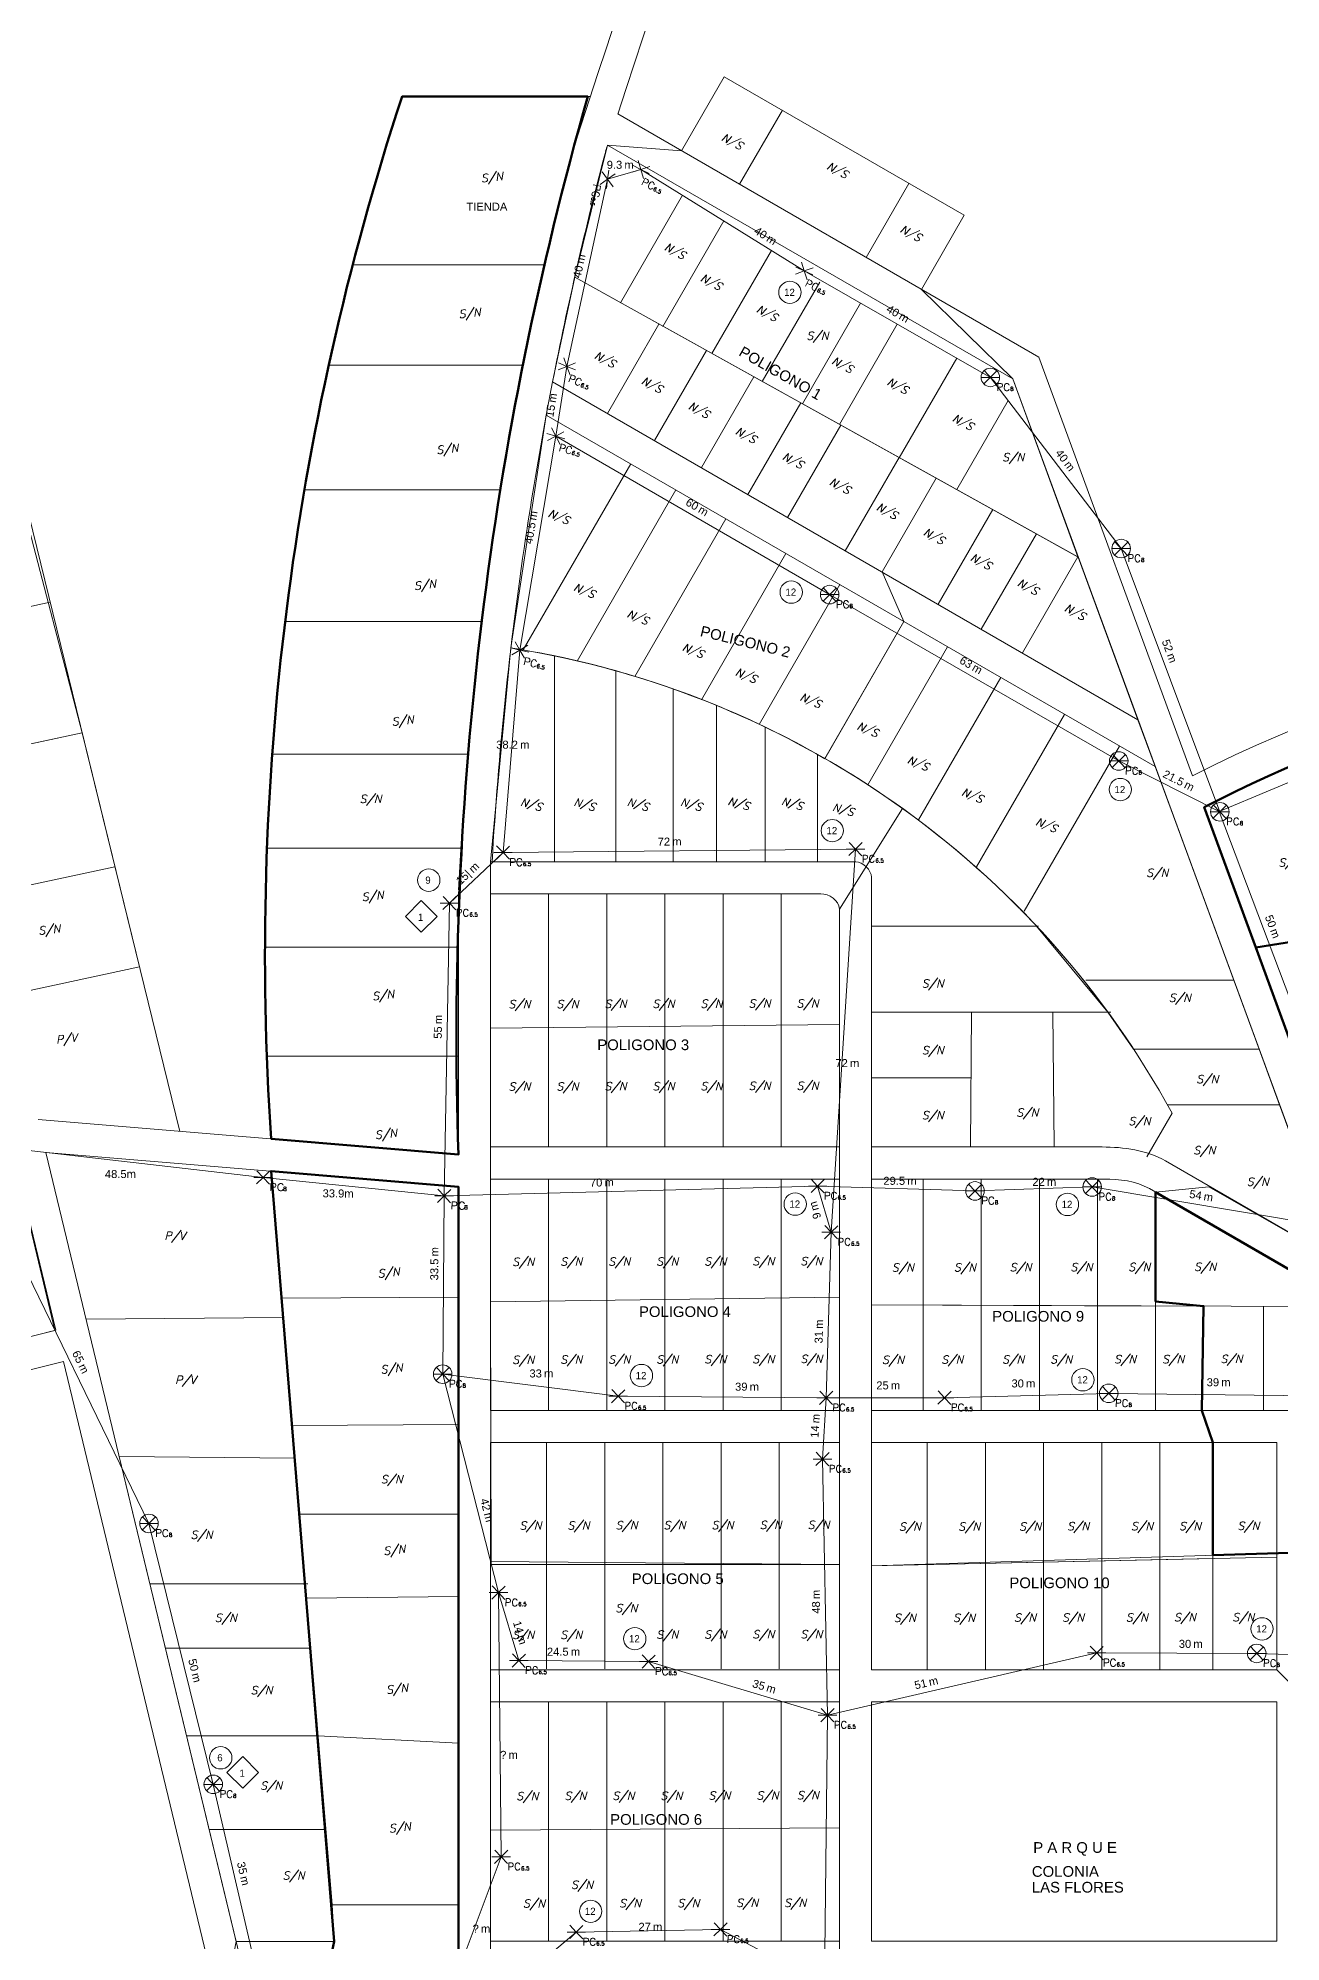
# Model space of a CAD drawing. Header units: metres. Extents: x 276196 to 280123, y 1482787 to 1490589.
# Drawn here: x 278315.1 to 278548, y 1489622.8 to 1489979.5 of the extents above; entities that cross this region are included whole.
import ezdxf
from ezdxf.enums import TextEntityAlignment as Align

# ---------------------------------------------------------------- set-up
doc = ezdxf.new("R2010")
doc.units = ezdxf.units.M
for name, color, linetype, lineweight in [('_ADDRESSDIBUJO', 7, 'Continuous', 0), ('_COMODINBASETEXT', 1, 'Continuous', 0), ('_HOUSECOUNT', 7, 'Continuous', 0), ('_LOTLINE', 9, 'Continuous', 0), ('_MICROZONES', 2, 'Continuous', 0), ('_POLEPED', 7, 'Continuous', 0), ('_STRAND', 3, 'Continuous', 0), ('_STRANDDISTANCE', 3, 'Continuous', 0)]:
    doc.layers.add(name, color=color, linetype=linetype, lineweight=lineweight)
doc.styles.add('Address', font='ITALICS.shx', dxfattribs={"height": 1.5})
doc.styles.add('ROMANS', font='romans.shx', dxfattribs={"height": 0.2})
doc.styles.get("Standard").update_dxf_attribs({"font": 'arial.ttf'})
doc.styles.add('StrandDistance0', font='ENGINEERING.shx', dxfattribs={"height": 1.5})
doc.styles.add('Style-ENGINEERING', font='ENGINEERING.shx')

# ---------------------------------------------------------------- blocks, each defined once
blk = doc.blocks.new('*U33')
at = {"layer": '_POLEPED', "linetype": 'Continuous'}
blk.add_line((206328.6, 1519837.21), (206328.59, 1519835.82), dxfattribs=at)
at = {"layer": '_POLEPED', "linetype": 'Continuous', "flags": 128}
blk.add_lwpolyline([(206328.6, 1519837.21), (206329.19, 1519837.21), (206329.39, 1519837.14), (206329.46, 1519837.07), (206329.52, 1519836.94), (206329.52, 1519836.74), (206329.46, 1519836.61), (206329.39, 1519836.54), (206329.19, 1519836.48), (206328.59, 1519836.48)], dxfattribs=at)
blk = doc.blocks.new('PC8_E')
at = {"layer": '_POLEPED', "color": 1}
for p, q in [((-1.74, 0), (0, 0)), ((-1.24, -1.22), (0, 0)), ((-1.19, 1.27), (0, 0)), ((0, 0), (1.24, 1.22)), ((0, 0), (1.74, 0)), ((0, 0), (1.19, -1.27))]:
    blk.add_line(p, q, dxfattribs=at)
at = {"layer": '_POLEPED', "linetype": 'Continuous', "flags": 128}
for points in [[(3.77, -1.47), (3.71, -1.34), (3.57, -1.2), (3.44, -1.13), (3.18, -1.13), (3.04, -1.2), (2.91, -1.33), (2.84, -1.46), (2.78, -1.66), (2.77, -1.99), (2.84, -2.19), (2.9, -2.32), (3.04, -2.46), (3.17, -2.52), (3.43, -2.53), (3.57, -2.46), (3.7, -2.33), (3.77, -2.2)], [(4, -1.78), (3.9, -1.81), (3.86, -1.88), (3.86, -1.95), (3.9, -2.02), (3.97, -2.06), (4.11, -2.09), (4.21, -2.13), (4.28, -2.2), (4.31, -2.27), (4.31, -2.37), (4.28, -2.44), (4.24, -2.48), (4.14, -2.51), (4, -2.51), (3.89, -2.47), (3.86, -2.44), (3.82, -2.37), (3.83, -2.26), (3.86, -2.19), (3.93, -2.13), (4.04, -2.09), (4.18, -2.06), (4.25, -2.02), (4.28, -1.95), (4.28, -1.88), (4.25, -1.81), (4.14, -1.78), (4, -1.78)]]:
    blk.add_lwpolyline(points, dxfattribs=at)
at = {"layer": '_POLEPED', "linetype": 'Continuous'}
blk.add_blockref('*U33', (-206327.14, -1519838.33), dxfattribs=at)
blk = doc.blocks.new('PC6.5')
at = {"layer": '_POLEPED', "color": 1}
for p, q in [((-1.74, 0), (0, 0)), ((-1.24, -1.22), (0, 0)), ((-1.19, 1.27), (0, 0)), ((0, 0), (1.24, 1.22)), ((0, 0), (1.74, 0)), ((0, 0), (1.19, -1.27))]:
    blk.add_line(p, q, dxfattribs=at)
at = {"layer": '_POLEPED', "linetype": 'Continuous', "attachment_point": 7, "rotation": 359.6478, "line_spacing_factor": 0.72, "style": 'StrandDistance0'}
for s, insert, char_height in [('\\Fromans;PC', (1.18, -2.51), 1.3914), ('\\Fromans;6.5', (3.72, -2.51), 0.7317)]:
    blk.add_mtext(s, dxfattribs=dict(at, insert=insert, char_height=char_height))
blk = doc.blocks.new('PC8_N')
at = {"layer": '_POLEPED', "color": 1}
for p, q in [((-1.24, -1.22), (1.24, 1.22)), ((-1.19, 1.27), (1.19, -1.27)), ((-1.74, 0), (1.74, 0))]:
    blk.add_line(p, q, dxfattribs=at)
blk.add_circle((0, 0), 1.74, dxfattribs=at)
at = {"layer": '_POLEPED', "linetype": 'Continuous', "style": 'ROMANS'}
for s, height, p in [('PC', 1.391, (1.18, -2.51)), ('8', 0.732, (3.72, -2.51))]:
    blk.add_text(s, height=height, rotation=359.6478, dxfattribs=at).set_placement(p)
blk = doc.blocks.new('SN')
at = {"layer": '_ADDRESSDIBUJO', "color": 7, "linetype": 'Continuous', "lineweight": 0, "style": 'Address'}
blk.add_text('S/N', height=1.5, dxfattribs=at).set_placement((2, 0), align=Align.CENTER)
blk = doc.blocks.new('PV')
at = {"layer": '_ADDRESSDIBUJO', "color": 7, "linetype": 'Continuous', "lineweight": 0, "style": 'Address'}
blk.add_text('P/V', height=1.5, dxfattribs=at).set_placement((2.09, 0.23), align=Align.CENTER)
blk = doc.blocks.new('HCRES_12')
at = {"layer": '_HOUSECOUNT', "color": 1, "linetype": 'Continuous', "lineweight": 0}
blk.add_ellipse((0, 0), major_axis=(-1.48, 1.48), ratio=1, start_param=3.926991, end_param=10.210176, dxfattribs=at)
at = {"layer": '_HOUSECOUNT', "color": 7, "linetype": 'Continuous', "lineweight": 0, "style": 'Style-ENGINEERING'}
blk.add_text('12', height=1.35, dxfattribs=at).set_placement((-0.08, 0), align=Align.MIDDLE_CENTER)
blk = doc.blocks.new('LONGITUD_RED')
at = {"layer": '_STRANDDISTANCE'}
blk.add_text('m', height=1.5, dxfattribs=at).set_placement((1.57, 0))
at = {"layer": '_STRANDDISTANCE', "flags": 4}
blk.add_attdef('?', text='', height=1.5, dxfattribs=at).set_placement((1.17, 0), align=Align.RIGHT)
blk = doc.blocks.new('HCRES_6')
at = {"layer": '_HOUSECOUNT', "color": 1, "linetype": 'Continuous', "lineweight": 0}
blk.add_circle((0.14, 0), 2.1, dxfattribs=at)
at = {"layer": '_HOUSECOUNT', "color": 7, "linetype": 'Continuous', "lineweight": 0, "style": 'Style-ENGINEERING'}
blk.add_text('6', height=1.35, dxfattribs=at).set_placement((0, 0), align=Align.MIDDLE_CENTER)
blk = doc.blocks.new('HCCOM_1')
at = {"layer": '_HOUSECOUNT', "color": 3, "linetype": 'Continuous', "lineweight": 0, "flags": 128}
blk.add_lwpolyline([(-2.86, 0.15), (0.11, 3.12), (3.08, 0.15), (0.11, -2.82), (-2.86, 0.15)], close=True, dxfattribs=at)
at = {"layer": '_HOUSECOUNT', "color": 7, "linetype": 'Continuous', "lineweight": 0, "style": 'Style-ENGINEERING'}
blk.add_text('1', height=1.35, dxfattribs=at).set_placement((0, 0), align=Align.MIDDLE_CENTER)
blk = doc.blocks.new('HCRES_9')
at = {"layer": '_HOUSECOUNT', "color": 1, "linetype": 'Continuous', "lineweight": 0}
blk.add_circle((0.14, 0), 2.1, dxfattribs=at)
at = {"layer": '_HOUSECOUNT', "color": 7, "linetype": 'Continuous', "lineweight": 0, "style": 'Style-ENGINEERING'}
blk.add_text('9', height=1.35, dxfattribs=at).set_placement((0, 0), align=Align.MIDDLE_CENTER)
blk = doc.blocks.new('TIENDA')
at = {"layer": '_ADDRESSDIBUJO'}
blk.add_text('TIENDA', height=1.5, dxfattribs=at).set_placement((-0.01, -0.02))

msp = doc.modelspace()

# ---------------------------------------------------------------- linework, layer by layer
at = {"layer": '_LOTLINE', "color": 9}
for p, q in [((278435.69, 1489958.43), (278443.69, 1489972.3)), ((278488.67, 1489946.33), (278443.69, 1489972.3)), ((278418.59, 1489968.57), (278383.3, 1489968.57)), ((278502.64, 1489919.77), (278423.75, 1489965.32)), ((278446.58, 1489952.14), (278454.59, 1489966.01)), ((278497.76, 1489915.66), (278421.84, 1489959.49)), ((278470.28, 1489938.45), (278478.29, 1489952.32)), ((278424.25, 1489929.93), (278435.88, 1489950.08)), ((278432.19, 1489925.52), (278443.6, 1489945.28)), ((278480.66, 1489932.46), (278488.67, 1489946.33)), ((278441.36, 1489920.42), (278452.52, 1489939.74)), ((278410.03, 1489937.04), (278374.06, 1489937.04)), ((278415.66, 1489934.71), (278510.04, 1489882.26)), ((278450.83, 1489915.16), (278461.59, 1489933.8)), ((278458.36, 1489910.98), (278469.26, 1489929.86)), ((278421.8, 1489909.21), (278431.45, 1489925.93)), ((278465.28, 1489907.13), (278476.13, 1489925.93)), ((278430.64, 1489904.11), (278440.37, 1489920.97)), ((278406.03, 1489918.28), (278369.57, 1489918.28)), ((278476.5, 1489900.9), (278487.27, 1489919.55)), ((278531.46, 1489841.31), (278502.64, 1489919.77)), ((278521.21, 1489851.81), (278411.53, 1489915.14)), ((278439.4, 1489899.05), (278449.22, 1489916.05)), ((278558.45, 1489750.59), (278497.76, 1489915.66)), ((278308.19, 1489911.4), (278341.66, 1489774.65)), ((278448.12, 1489894.01), (278458.03, 1489911.16)), ((278487.26, 1489894.92), (278496.89, 1489911.6)), ((278524.44, 1489843.02), (278410.34, 1489908.9)), ((278455.56, 1489889.72), (278465.53, 1489906.99)), ((278406.03, 1489864.87), (278426.17, 1489899.76)), ((278466.37, 1489883.48), (278476.45, 1489900.93)), ((278473.28, 1489879.49), (278483.42, 1489897.05)), ((278401.81, 1489894.89), (278365.01, 1489894.89)), ((278416.12, 1489862.8), (278434.63, 1489894.87)), ((278426.91, 1489859.88), (278443.99, 1489889.47)), ((278483.77, 1489873.43), (278494.01, 1489891.17)), ((278491.87, 1489868.75), (278502.19, 1489886.62)), ((278439.42, 1489855.53), (278455.26, 1489882.96)), ((278499.56, 1489864.31), (278509.95, 1489882.31)), ((278294, 1489868.79), (278317.39, 1489873.82)), ((278450.23, 1489850.89), (278465.37, 1489877.12)), ((278398.27, 1489870.21), (278361.4, 1489870.21)), ((278462.54, 1489844.5), (278477.38, 1489870.19)), ((278411.89, 1489825.18), (278411.89, 1489863.74)), ((278470.62, 1489839.6), (278485.55, 1489865.47)), ((278423.4, 1489825.18), (278423.4, 1489860.91)), ((278480.1, 1489833.03), (278495.51, 1489859.73)), ((278434.11, 1489825.18), (278434.11, 1489857.51)), ((278442.27, 1489825.18), (278442.27, 1489854.39)), ((278491, 1489824.24), (278507.49, 1489852.81)), ((278298.9, 1489844.08), (278323.38, 1489849.35)), ((278451.34, 1489825.18), (278451.34, 1489850.37)), ((278395.63, 1489845.37), (278358.98, 1489845.37)), ((278461.14, 1489825.18), (278461.14, 1489845.29)), ((278499.88, 1489815.9), (278517.77, 1489846.87)), ((278606.54, 1489636.93), (278533.64, 1489835.39)), ((278394.33, 1489827.74), (278358, 1489827.74)), ((278304.95, 1489818.98), (278329.51, 1489824.26)), ((278399.88, 1489825.18), (278468.34, 1489825.18)), ((278471.27, 1489771.73), (278471.27, 1489822.28)), ((278393.88, 1489819.57), (278393.88, 1489770.3)), ((278399.88, 1489819.57), (278399.88, 1489771.73)), ((278399.88, 1489819.18), (278461.81, 1489819.18)), ((278410.78, 1489771.73), (278410.78, 1489819.18)), ((278421.68, 1489771.73), (278421.68, 1489819.18)), ((278432.57, 1489771.73), (278432.57, 1489819.18)), ((278443.47, 1489771.73), (278443.47, 1489819.18)), ((278454.37, 1489771.73), (278454.37, 1489819.18)), ((278465.27, 1489771.73), (278465.27, 1489816.29)), ((278471.27, 1489813.14), (278502.57, 1489813.14)), ((278543.3, 1489809.1), (278579, 1489814.81)), ((278393.88, 1489809.17), (278357.62, 1489809.17)), ((278309.47, 1489800.2), (278334.11, 1489805.5)), ((278539.18, 1489802.99), (278511.49, 1489802.99)), ((278471.27, 1489797.01), (278516.15, 1489797.01)), ((278489.83, 1489771.73), (278490.05, 1489797.01)), ((278505.54, 1489771.73), (278505.28, 1489797.01)), ((278399.88, 1489793.97), (278465.27, 1489794.66)), ((278393.88, 1489788.78), (278357.98, 1489788.78)), ((278543.94, 1489790.07), (278521.05, 1489790.07)), ((278471.27, 1489784.7), (278489.86, 1489784.7)), ((278522.91, 1489769.88), (278527.63, 1489778.05)), ((278547.78, 1489779.61), (278526.77, 1489779.61)), ((278315.1, 1489776.87), (278393.88, 1489770.3)), ((278316.58, 1489770.72), (278393.88, 1489764.28)), ((278353.32, 1489618.17), (278316.58, 1489770.72)), ((278399.88, 1489771.73), (278465.27, 1489771.73)), ((278471.27, 1489771.73), (278514.51, 1489771.73)), ((278526.37, 1489769.12), (278558.45, 1489750.59)), ((278370.22, 1489629.73), (278359.03, 1489764.16)), ((278393.88, 1489764.28), (278393.88, 1489463.36)), ((278399.88, 1489765.73), (278465.27, 1489765.73)), ((278399.88, 1489765.73), (278399.88, 1489722.35)), ((278410.78, 1489722.35), (278410.78, 1489765.73)), ((278421.68, 1489722.35), (278421.68, 1489765.73)), ((278432.57, 1489722.35), (278432.57, 1489765.73)), ((278443.47, 1489722.35), (278443.47, 1489765.73)), ((278454.37, 1489722.35), (278454.37, 1489765.73)), ((278465.27, 1489722.35), (278465.27, 1489765.73)), ((278471.27, 1489722.35), (278471.27, 1489765.73)), ((278471.27, 1489765.73), (278514.84, 1489765.73)), ((278480.96, 1489722.35), (278480.96, 1489765.73)), ((278491.85, 1489722.35), (278491.85, 1489765.73)), ((278502.75, 1489722.35), (278502.75, 1489765.73)), ((278513.65, 1489722.35), (278513.65, 1489765.73)), ((278523.37, 1489763.92), (278561.68, 1489741.8)), ((278524.54, 1489722.35), (278524.54, 1489763.24)), ((278318.44, 1489737.38), (278312.5, 1489762.01)), ((278393.88, 1489743.57), (278360.76, 1489743.39)), ((278399.88, 1489742.69), (278465.27, 1489743.6)), ((278471.27, 1489742.12), (278561.68, 1489741.8)), ((278533.23, 1489722.35), (278533.53, 1489741.9)), ((278544.73, 1489722.35), (278544.73, 1489741.86)), ((278324.1, 1489739.48), (278361.05, 1489739.8)), ((278214.21, 1489711.48), (278318.44, 1489737.38)), ((278215.61, 1489705.65), (278319.84, 1489731.54)), ((278348.02, 1489614.56), (278319.84, 1489731.54)), ((278399.88, 1489722.35), (278465.27, 1489722.35)), ((278471.27, 1489722.35), (278568.83, 1489722.35)), ((278393.88, 1489719.71), (278362.74, 1489719.55)), ((278330.31, 1489713.7), (278363.25, 1489713.41)), ((278399.88, 1489716.35), (278465.27, 1489716.35)), ((278399.88, 1489716.35), (278399.88, 1489673.72)), ((278410.4, 1489673.94), (278410.4, 1489716.35)), ((278421.3, 1489673.94), (278421.3, 1489716.35)), ((278432.2, 1489673.94), (278432.2, 1489716.35)), ((278443.09, 1489673.94), (278443.09, 1489716.35)), ((278453.99, 1489673.94), (278453.99, 1489716.35)), ((278465.27, 1489673.72), (278465.27, 1489716.35)), ((278471.27, 1489673.72), (278471.27, 1489716.35)), ((278471.27, 1489716.35), (278547.28, 1489716.35)), ((278481.75, 1489673.72), (278481.75, 1489716.35)), ((278492.65, 1489673.72), (278492.65, 1489716.35)), ((278503.54, 1489673.72), (278503.54, 1489716.35)), ((278514.44, 1489673.72), (278514.44, 1489716.35)), ((278525.34, 1489673.72), (278525.34, 1489716.35)), ((278535.26, 1489673.72), (278535.26, 1489716.35)), ((278547.28, 1489673.72), (278547.28, 1489716.35)), ((278393.88, 1489702.92), (278364.12, 1489702.93)), ((278399.88, 1489694.04), (278465.27, 1489693.49)), ((278471.27, 1489693.26), (278547.28, 1489694.87)), ((278336.05, 1489689.88), (278365.64, 1489689.88)), ((278393.88, 1489687.46), (278365.43, 1489687.18)), ((278338.96, 1489677.8), (278366.21, 1489677.8)), ((278399.88, 1489673.72), (278465.27, 1489673.72)), ((278471.27, 1489673.72), (278547.28, 1489673.72)), ((278399.88, 1489667.72), (278465.27, 1489667.72)), ((278399.88, 1489667.72), (278399.88, 1489622.92)), ((278410.78, 1489622.92), (278410.78, 1489667.72)), ((278421.68, 1489622.92), (278421.68, 1489667.72)), ((278432.57, 1489622.92), (278432.57, 1489667.72)), ((278443.47, 1489622.92), (278443.47, 1489667.72)), ((278454.37, 1489622.92), (278454.37, 1489667.72)), ((278465.27, 1489622.92), (278465.27, 1489667.72)), ((278471.27, 1489622.92), (278471.27, 1489667.72)), ((278471.27, 1489667.72), (278547.28, 1489667.72)), ((278547.28, 1489622.92), (278547.28, 1489667.72)), ((278342.91, 1489661.38), (278367.58, 1489661.38)), ((278393.88, 1489659.99), (278367.58, 1489661.38)), ((278347.14, 1489643.85), (278369.04, 1489643.85)), ((278399.88, 1489643.7), (278465.27, 1489644.14)), ((278393.88, 1489629.73), (278370.22, 1489629.73)), ((278370.58, 1489622.83), (278370.22, 1489629.73)), ((278352.2, 1489622.83), (278370.58, 1489622.83)), ((278399.88, 1489622.92), (278465.27, 1489622.92)), ((278471.27, 1489622.92), (278547.28, 1489622.92))]:
    msp.add_line(p, q, dxfattribs=at)
for centre, radius, start, end in [((282836.21, 1488521.3), 4648.65, 153.99913, 161.9915), ((282853.64, 1488513.52), 4661.73, 153.9712, 161.85462), ((278872.89, 1489807.94), 515.27, 161.8349, 183.8624), ((282853.64, 1488513.52), 4661.73, 161.92998, 161.94458), ((279069.18, 1489786.53), 676.11, 165.26831, 177.17438), ((279069.18, 1489786.53), 670.11, 165.14242, 168.9352), ((279069.18, 1489786.53), 670.11, 169.47845, 171.48276), ((279069.18, 1489786.53), 670.11, 171.48276, 176.69384), ((278647, 1489615.27), 253.85, 85.2349, 117.0729), ((278377.08, 1489695.77), 171.57, 28.6579, 81.0732), ((278646.92, 1489618.27), 244.9, 101.6567, 117.5529)]:
    msp.add_arc(centre, radius, start, end, dxfattribs=at)
for points in [[(278468.34, 1489825.18), (278469.71, 1489825.18), (278471.27, 1489823.65), (278471.27, 1489822.28)], [(278465.27, 1489816.29), (278465.27, 1489817.99), (278463.26, 1489819.18), (278461.81, 1489819.18)], [(278526.37, 1489769.12), (278522.86, 1489771.14), (278518.55, 1489771.73), (278514.51, 1489771.73)], [(278514.84, 1489765.73), (278517.74, 1489765.73), (278520.85, 1489765.37), (278523.37, 1489763.92)]]:
    msp.add_open_spline(points, degree=3, dxfattribs=at)
at = {"layer": '_MICROZONES'}
for points in [[(278415.66, 1489934.71), (278509.95, 1489882.31), (278497.76, 1489915.66), (278480.66, 1489932.46), (278488.67, 1489946.33), (278443.69, 1489972.3), (278435.69, 1489958.43), (278421.84, 1489959.49)], [(278298.9, 1489844.08), (278323.38, 1489849.35), (278301.15, 1489934.28), (278203.32, 1489914.93), (278210.61, 1489885.64), (278284.53, 1489903.74)], [(278250.72, 1489828.92), (278262.53, 1489780.19), (278305.35, 1489791.21), (278309.47, 1489800.2), (278334.11, 1489805.5), (278323.38, 1489849.35), (278298.9, 1489844.08), (278293.76, 1489839.76)], [(278471.27, 1489742.12), (278524.54, 1489741.93), (278524.54, 1489763.24), (278534.53, 1489764.26), (278558.45, 1489750.59), (278547.78, 1489779.61), (278547.78, 1489779.61), (278543.94, 1489790.07), (278520.41, 1489790.07), (278515.6, 1489797.01), (278502.23, 1489813.14), (278471.27, 1489813.14), (278471.27, 1489784.7)], [(278399.88, 1489793.97), (278465.27, 1489794.66), (278465.27, 1489743.6), (278399.88, 1489742.69)], [(278202.06, 1489764.63), (278214.21, 1489711.48), (278318.25, 1489737.33), (278305.35, 1489791.21)], [(278399.88, 1489742.69), (278465.27, 1489743.6), (278465.27, 1489693.49), (278400.02, 1489693.49)], [(278471.27, 1489742.12), (278471.27, 1489693.26), (278535.26, 1489694.62), (278535.26, 1489716.35), (278533.23, 1489722.35), (278533.53, 1489741.9)], [(278471.27, 1489693.26), (278578.31, 1489696.57), (278596.78, 1489646.34), (278553.28, 1489646.46), (278553.28, 1489667.72), (278547.28, 1489673.72), (278471.27, 1489673.72)], [(278399.88, 1489643.7), (278465.27, 1489644.14), (278465.27, 1489693.49), (278399.88, 1489693.49)], [(278399.88, 1489643.7), (278465.27, 1489644.14), (278465.27, 1489591.87), (278399.88, 1489591.87)]]:
    msp.add_lwpolyline(points, close=True, dxfattribs=at)
at = {"layer": '_MICROZONES', "lineweight": 70}
msp.add_lwpolyline([(278358.79, 1489773.23), (278393.88, 1489770.3, -0.07806), (278418.11, 1489968.57), (278383.3, 1489968.57, 0.09641)], format="xyb", close=True, dxfattribs=at)
at = {"layer": '_MICROZONES'}
for points in [[(278415.66, 1489934.71), (278411.53, 1489915.14), (278410.34, 1489908.9), (278403.71, 1489865.26, -0.092218), (278462.54, 1489844.5), (278477.38, 1489870.19), (278473.28, 1489879.49), (278483.42, 1489897.05)], [(278483.42, 1489897.05), (278473.28, 1489879.49), (278477.38, 1489870.19), (278462.56, 1489844.53, -0.117565), (278520.41, 1489790.07), (278543.94, 1489790.07), (278528.32, 1489832.53), (278528.32, 1489832.53), (278528.32, 1489832.53), (278528.32, 1489832.53), (278524.44, 1489843.02), (278521.21, 1489851.81), (278510.04, 1489882.26)], [(278399.88, 1489793.97), (278465.27, 1489794.66), (278465.27, 1489816.29), (278477.11, 1489835.16, 0.117195), (278403.71, 1489865.26), (278399.88, 1489825.18)], [(278363.25, 1489713.41), (278370.58, 1489622.83), (278359.04, 1489568.92), (278321.9, 1489568.36), (278311.99, 1489564.44), (278301.6, 1489604.24, -0.100595), (278349.43, 1489608.37), (278352.21, 1489622.83), (278330.31, 1489713.7)]]:
    msp.add_lwpolyline(points, format="xyb", close=True, dxfattribs=at)
at = {"layer": '_MICROZONES', "lineweight": 70}
msp.add_lwpolyline([(278543.3, 1489809.1), (278579, 1489814.81), (278589.43, 1489786.1), (278659.29, 1489797.28), (278635.71, 1489862.91, 0.10921), (278533.64, 1489835.39), (278543.3, 1489809.1)], format="xyb", dxfattribs=at)
for points in [[(278535.26, 1489695.24), (278578.31, 1489696.57), (278580.34, 1489708.69), (278615.35, 1489714.29), (278579, 1489814.81), (278543.3, 1489809.1), (278564.38, 1489751.71), (278561.68, 1489741.8), (278524.54, 1489763.24), (278524.54, 1489742.8), (278533.53, 1489741.9), (278533.23, 1489722.35), (278535.26, 1489716.35)], [(278361.96, 1489582.58), (278388.11, 1489474.94), (278393.88, 1489476.15), (278393.88, 1489764.28), (278358.77, 1489767.21), (278370.58, 1489622.83)]]:
    msp.add_lwpolyline(points, close=True, dxfattribs=at)
at = {"layer": '_STRAND'}
for p, q in [((278414.21, 1489918.02), (278421.84, 1489953.08)), ((278421.84, 1489953.08), (278428.08, 1489954.93)), ((278428.08, 1489954.93), (278458.7, 1489935.9)), ((278458.7, 1489935.9), (278493.57, 1489915.95)), ((278412.12, 1489904.95), (278414.21, 1489918.02)), ((278493.57, 1489915.95), (278518.08, 1489883.88)), ((278405.4, 1489864.86), (278412.12, 1489904.95)), ((278463.45, 1489875.25), (278412.12, 1489904.95)), ((278518.08, 1489883.88), (278536.58, 1489834.55)), ((278517.63, 1489844.07), (278463.45, 1489875.25)), ((278402.26, 1489826.89), (278405.4, 1489864.86)), ((278536.46, 1489834.62), (278570.66, 1489848.97)), ((278536.58, 1489834.55), (278517.63, 1489844.07)), ((278553.97, 1489788.29), (278536.46, 1489834.62)), ((278468.29, 1489827.55), (278402.23, 1489826.91)), ((278392.2, 1489817.43), (278402.26, 1489826.89)), ((278391.22, 1489762.56), (278392.2, 1489817.43)), ((278308.02, 1489771.71), (278357.28, 1489766.02)), ((278357.28, 1489766.02), (278391.22, 1489762.56)), ((278391.22, 1489762.56), (278461.2, 1489764.4)), ((278461.2, 1489764.4), (278490.69, 1489763.5)), ((278463.73, 1489755.76), (278461.2, 1489764.4)), ((278490.69, 1489763.5), (278512.64, 1489764.24)), ((278512.64, 1489764.24), (278566.45, 1489755.26)), ((278390.93, 1489729.16), (278391.22, 1489762.56)), ((278335.88, 1489701.18), (278307.6, 1489759.16)), ((278462.8, 1489724.74), (278463.73, 1489755.76)), ((278401.37, 1489688.21), (278390.93, 1489729.16)), ((278390.93, 1489729.16), (278423.8, 1489725.03)), ((278423.8, 1489725.03), (278462.8, 1489724.74)), ((278462.8, 1489724.74), (278462.1, 1489713.24)), ((278484.99, 1489724.74), (278462.8, 1489724.74)), ((278515.75, 1489725.56), (278484.99, 1489724.74)), ((278553.87, 1489725.1), (278515.75, 1489725.56)), ((278462.1, 1489713.24), (278463.04, 1489665.25)), ((278347.93, 1489652.28), (278335.88, 1489701.18)), ((278401.88, 1489638.7), (278401.37, 1489688.21)), ((278405.18, 1489675.48), (278401.37, 1489688.21)), ((278429.52, 1489675.29), (278405.18, 1489675.48)), ((278463.04, 1489665.25), (278429.52, 1489675.29)), ((278463.04, 1489665.25), (278513.49, 1489676.91)), ((278513.49, 1489676.91), (278543.49, 1489676.82)), ((278543.49, 1489676.82), (278556.49, 1489676.39)), ((278462.45, 1489614.87), (278463.04, 1489665.25)), ((278355.88, 1489617.79), (278347.93, 1489652.28)), ((278391.83, 1489611.98), (278401.88, 1489638.7)), ((278405.76, 1489615.99), (278415.97, 1489624.61)), ((278415.97, 1489624.61), (278442.97, 1489625.09)), ((278442.97, 1489625.09), (278462.45, 1489614.87))]:
    msp.add_line(p, q, dxfattribs=at)
at = {"layer": '_STRANDDISTANCE'}
msp.add_line((278468.29, 1489827.55), (278463.73, 1489755.76), dxfattribs=at)

# ---------------------------------------------------------------- block references
at = {"layer": '_ADDRESSDIBUJO'}
for name, p in [('SN', (278547.61, 1489824.28)), ('PV', (278338.64, 1489754.11)), ('SN', (278431.01, 1489731.18)), ('PV', (278340.64, 1489727.09)), ('SN', (278343.73, 1489698.31)), ('SN', (278348.28, 1489682.76)), ('SN', (278354.97, 1489669.17)), ('SN', (278356.77, 1489651.29)), ('SN', (278360.98, 1489634.45))]:
    msp.add_blockref(name, p, dxfattribs=at)
at = {"layer": '_HOUSECOUNT', "zscale": 0.001}
for p in [(278456, 1489931.9), (278456.25, 1489875.71), (278463.94, 1489831.02), (278456.99, 1489761.03), (278428.18, 1489728.89), (278510.91, 1489728.1), (278426.93, 1489679.58), (278544.48, 1489681.42), (278418.66, 1489628.49)]:
    msp.add_blockref('HCRES_12', p, dxfattribs=at)
at = {"layer": '_HOUSECOUNT', "lineweight": 70, "zscale": 0.001}
for name, p in [('HCRES_12', (278517.92, 1489838.72)), ('HCRES_9', (278388.17, 1489821.74)), ('HCCOM_1', (278386.79, 1489814.78)), ('HCRES_12', (278508.01, 1489760.97)), ('HCRES_6', (278349.18, 1489657.27)), ('HCCOM_1', (278353.35, 1489654.38))]:
    msp.add_blockref(name, p, dxfattribs=at)
at = {"layer": '_MICROZONES', "lineweight": 70, "zscale": 0.001}
for name, p in [('TIENDA', (278395.37, 1489947.23)), ('SN', (278375.4, 1489836.21)), ('SN', (278379.36, 1489708.7))]:
    msp.add_blockref(name, p, dxfattribs=at)
at = {"layer": '_MICROZONES', "zscale": 0.001}
for p in [(278459.16, 1489923.02), (278495.84, 1489900.24), (278541.67, 1489764.48)]:
    msp.add_blockref('SN', p, dxfattribs=at)
at = {"layer": '_POLEPED'}
for p, rotation in [((278428.08, 1489954.93), 333.4501278798493), ((278421.84, 1489953.08), 261.9590427323664), ((278458.7, 1489935.9), 334.8698286390047), ((278414.21, 1489918.02), 337.3936111507369), ((278412.12, 1489904.95), 344.0710123045884), ((278405.4, 1489864.86), 346.6871215329199)]:
    msp.add_blockref('PC6.5', p, dxfattribs=dict(at, rotation=rotation))
for name, p in [('PC8_N', (278493.57, 1489915.95)), ('PC8_N', (278518.08, 1489883.88)), ('PC8_N', (278463.45, 1489875.25)), ('PC8_N', (278517.63, 1489844.07)), ('PC8_N', (278536.58, 1489834.55)), ('PC6.5', (278402.23, 1489826.91)), ('PC6.5', (278468.29, 1489827.55)), ('PC6.5', (278392.2, 1489817.43)), ('PC8_E', (278357.28, 1489766.02)), ('PC8_E', (278391.22, 1489762.56)), ('PC6.5', (278461.2, 1489764.4)), ('PC8_N', (278490.69, 1489763.5)), ('PC8_N', (278512.64, 1489764.24)), ('PC6.5', (278463.73, 1489755.76)), ('PC8_N', (278390.93, 1489729.16)), ('PC6.5', (278423.8, 1489725.03)), ('PC6.5', (278462.78, 1489724.72)), ('PC6.5', (278484.99, 1489724.74)), ('PC8_N', (278515.75, 1489725.56)), ('PC6.5', (278462.1, 1489713.24)), ('PC8_N', (278335.88, 1489701.18)), ('PC6.5', (278401.37, 1489688.21)), ('PC6.5', (278513.49, 1489676.91)), ('PC8_N', (278543.49, 1489676.82)), ('PC6.5', (278405.18, 1489675.48)), ('PC6.5', (278429.52, 1489675.29)), ('PC6.5', (278463.04, 1489665.25)), ('PC8_N', (278347.93, 1489652.28)), ('PC6.5', (278401.88, 1489638.7)), ('PC6.5', (278415.97, 1489624.61)), ('PC6.5', (278442.97, 1489625.09))]:
    msp.add_blockref(name, p, dxfattribs=at)
at = {"layer": '_STRANDDISTANCE'}
ref = msp.add_blockref('LONGITUD_RED', (278423.41, 1489955.05), dxfattribs=at)
ref.add_attrib('?', '9.3', dxfattribs={"height": 1.5}).set_placement((278424.58, 1489955.05), align=Align.RIGHT)
ref = msp.add_blockref('LONGITUD_RED', (278450.12, 1489942.41), dxfattribs=dict(at, rotation=328.1488472775013))
ref.add_attrib('?', '40', dxfattribs={"height": 1.5, "rotation": 328.1488}).set_placement((278451.11, 1489941.79), align=Align.RIGHT)
ref = msp.add_blockref('LONGITUD_RED', (278417.01, 1489935.62), dxfattribs=dict(at, rotation=77.72610149125678))
ref.add_attrib('?', '40', dxfattribs={"height": 1.5, "rotation": 77.7261}).set_placement((278417.26, 1489936.75), align=Align.RIGHT)
ref = msp.add_blockref('LONGITUD_RED', (278474.93, 1489927.76), dxfattribs=dict(at, rotation=330.2233295973244))
ref.add_attrib('?', '40', dxfattribs={"height": 1.5, "rotation": 330.2233}).set_placement((278475.95, 1489927.18), align=Align.RIGHT)
ref = msp.add_blockref('LONGITUD_RED', (278411.85, 1489909.59), dxfattribs=dict(at, rotation=80.92546588165091))
ref.add_attrib('?', '15', dxfattribs={"height": 1.5, "rotation": 80.9255}).set_placement((278412.03, 1489910.74), align=Align.RIGHT)
ref = msp.add_blockref('LONGITUD_RED', (278506.37, 1489900.84), dxfattribs=dict(at, rotation=307.3930025552539))
ref.add_attrib('?', '40', dxfattribs={"height": 1.5, "rotation": 307.393}).set_placement((278507.08, 1489899.91), align=Align.RIGHT)
ref = msp.add_blockref('LONGITUD_RED', (278437.31, 1489891.53), dxfattribs=dict(at, rotation=329.9427342527936))
ref.add_attrib('?', '60', dxfattribs={"height": 1.5, "rotation": 329.9427}).set_placement((278438.32, 1489890.95), align=Align.RIGHT)
ref = msp.add_blockref('LONGITUD_RED', (278408.18, 1489887.53), dxfattribs=dict(at, rotation=80.48275626644329))
ref.add_attrib('?', '40.5', dxfattribs={"height": 1.5, "rotation": 80.4828}).set_placement((278408.38, 1489888.68), align=Align.RIGHT)
ref = msp.add_blockref('LONGITUD_RED', (278526.07, 1489865.41), dxfattribs=dict(at, rotation=290.5624744598339))
ref.add_attrib('?', '52', dxfattribs={"height": 1.5, "rotation": 290.5625}).set_placement((278526.48, 1489864.32), align=Align.RIGHT)
ref = msp.add_blockref('LONGITUD_RED', (278488.64, 1489861.91), dxfattribs=dict(at, rotation=330.0768404125794))
ref.add_attrib('?', '63', dxfattribs={"height": 1.5, "rotation": 330.0768}).set_placement((278489.65, 1489861.33), align=Align.RIGHT)
ref = msp.add_blockref('LONGITUD_RED', (278403.87, 1489846.37), dxfattribs=at)
ref.add_attrib('?', '38.2', dxfattribs={"height": 1.5}).set_placement((278405.03, 1489846.37), align=Align.RIGHT)
ref = msp.add_blockref('LONGITUD_RED', (278528.34, 1489839.81), dxfattribs=dict(at, rotation=333.3491428036315))
ref.add_attrib('?', '21.5', dxfattribs={"height": 1.5, "rotation": 333.3491}).set_placement((278529.38, 1489839.29), align=Align.RIGHT)
ref = msp.add_blockref('LONGITUD_RED', (278432.39, 1489828.21), dxfattribs=dict(at, rotation=0.5522713370832578))
ref.add_attrib('?', '72', dxfattribs={"height": 1.5, "rotation": 0.5523}).set_placement((278433.55, 1489828.22), align=Align.RIGHT)
ref = msp.add_blockref('LONGITUD_RED', (278395.5, 1489821.91), dxfattribs=dict(at, rotation=43.21050863664723))
ref.add_attrib('?', '15|', dxfattribs={"height": 1.5, "rotation": 43.2105}).set_placement((278396.35, 1489822.71), align=Align.RIGHT)
ref = msp.add_blockref('LONGITUD_RED', (278545.4, 1489813.78), dxfattribs=dict(at, rotation=290.7048691738553))
ref.add_attrib('?', '50', dxfattribs={"height": 1.5, "rotation": 290.7049}).set_placement((278545.81, 1489812.69), align=Align.RIGHT)
ref = msp.add_blockref('LONGITUD_RED', (278390.77, 1489793.16), dxfattribs=dict(at, rotation=88.98669950055034))
ref.add_attrib('?', '55', dxfattribs={"height": 1.5, "rotation": 88.9867}).set_placement((278390.79, 1489794.33), align=Align.RIGHT)
ref = msp.add_blockref('LONGITUD_RED', (278465.69, 1489786.7), dxfattribs=at)
ref.add_attrib('?', '72', dxfattribs={"height": 1.5}).set_placement((278466.86, 1489786.7), align=Align.RIGHT)
ref = msp.add_blockref('LONGITUD_RED', (278419.7, 1489764.31), dxfattribs=dict(at, rotation=1.503976798831432))
ref.add_attrib('?', '70', dxfattribs={"height": 1.5, "rotation": 1.504}).set_placement((278420.86, 1489764.34), align=Align.RIGHT)
ref = msp.add_blockref('LONGITUD_RED', (278476.43, 1489764.64), dxfattribs=at)
ref.add_attrib('?', '29.5', dxfattribs={"height": 1.5}).set_placement((278477.59, 1489764.64), align=Align.RIGHT)
ref = msp.add_blockref('LONGITUD_RED', (278502.6, 1489764.45), dxfattribs=at)
ref.add_attrib('?', '22', dxfattribs={"height": 1.5}).set_placement((278503.77, 1489764.45), align=Align.RIGHT)
ref = msp.add_blockref('LONGITUD_RED', (278531.91, 1489762.04), dxfattribs=dict(at, rotation=350.5302708214616))
ref.add_attrib('?', '54', dxfattribs={"height": 1.5, "rotation": 350.5303}).set_placement((278533.06, 1489761.84), align=Align.RIGHT)
ref = msp.add_blockref('LONGITUD_RED', (278461.89, 1489758.5), dxfattribs=dict(at, rotation=106.312091748785))
ref.add_attrib('?', '9', dxfattribs={"height": 1.5, "rotation": 106.3121}).set_placement((278461.56, 1489759.62), align=Align.RIGHT)
ref = msp.add_blockref('LONGITUD_RED', (278390.11, 1489749.65), dxfattribs=dict(at, rotation=89.48685198403467))
ref.add_attrib('?', '33.5', dxfattribs={"height": 1.5, "rotation": 89.4869}).set_placement((278390.12, 1489750.81), align=Align.RIGHT)
ref = msp.add_blockref('LONGITUD_RED', (278462.14, 1489736.07), dxfattribs=dict(at, rotation=88.2929000890004))
ref.add_attrib('?', '31', dxfattribs={"height": 1.5, "rotation": 88.2929}).set_placement((278462.18, 1489737.23), align=Align.RIGHT)
ref = msp.add_blockref('LONGITUD_RED', (278321.93, 1489732.07), dxfattribs=dict(at, rotation=296.0052557200945))
ref.add_attrib('?', '65', dxfattribs={"height": 1.5, "rotation": 296.0053}).set_placement((278322.44, 1489731.02), align=Align.RIGHT)
ref = msp.add_blockref('LONGITUD_RED', (278408.35, 1489728.54), dxfattribs=at)
ref.add_attrib('?', '33', dxfattribs={"height": 1.5}).set_placement((278409.51, 1489728.54), align=Align.RIGHT)
ref = msp.add_blockref('LONGITUD_RED', (278446.89, 1489726.06), dxfattribs=at)
ref.add_attrib('?', '39', dxfattribs={"height": 1.5}).set_placement((278448.05, 1489726.06), align=Align.RIGHT)
ref = msp.add_blockref('LONGITUD_RED', (278473.35, 1489726.3), dxfattribs=at)
ref.add_attrib('?', '25', dxfattribs={"height": 1.5}).set_placement((278474.52, 1489726.3), align=Align.RIGHT)
ref = msp.add_blockref('LONGITUD_RED', (278498.68, 1489726.67), dxfattribs=at)
ref.add_attrib('?', '30', dxfattribs={"height": 1.5}).set_placement((278499.85, 1489726.67), align=Align.RIGHT)
ref = msp.add_blockref('LONGITUD_RED', (278535.27, 1489726.89), dxfattribs=at)
ref.add_attrib('?', '39', dxfattribs={"height": 1.5}).set_placement((278536.44, 1489726.89), align=Align.RIGHT)
ref = msp.add_blockref('LONGITUD_RED', (278461.41, 1489718.35), dxfattribs=dict(at, rotation=86.50210421986034))
ref.add_attrib('?', '14', dxfattribs={"height": 1.5, "rotation": 86.5021}).set_placement((278461.48, 1489719.51), align=Align.RIGHT)
ref = msp.add_blockref('LONGITUD_RED', (278398.24, 1489704.52), dxfattribs=dict(at, rotation=284.3103084426872))
ref.add_attrib('?', '42', dxfattribs={"height": 1.5, "rotation": 284.3103}).set_placement((278398.53, 1489703.39), align=Align.RIGHT)
ref = msp.add_blockref('LONGITUD_RED', (278461.65, 1489685.44), dxfattribs=dict(at, rotation=91.12323862431712))
ref.add_attrib('?', '48', dxfattribs={"height": 1.5, "rotation": 91.1232}).set_placement((278461.62, 1489686.61), align=Align.RIGHT)
ref = msp.add_blockref('LONGITUD_RED', (278404.41, 1489681.53), dxfattribs=dict(at, rotation=286.6608790861605))
ref.add_attrib('?', '14', dxfattribs={"height": 1.5, "rotation": 286.6609}).set_placement((278404.75, 1489680.41), align=Align.RIGHT)
ref = msp.add_blockref('LONGITUD_RED', (278413.37, 1489676.39), dxfattribs=at)
ref.add_attrib('?', '24.5', dxfattribs={"height": 1.5}).set_placement((278414.53, 1489676.39), align=Align.RIGHT)
ref = msp.add_blockref('LONGITUD_RED', (278530.04, 1489677.86), dxfattribs=dict(at, rotation=359.822031207356))
ref.add_attrib('?', '30', dxfattribs={"height": 1.5, "rotation": 359.822}).set_placement((278531.21, 1489677.86), align=Align.RIGHT)
ref = msp.add_blockref('LONGITUD_RED', (278343.49, 1489674.48), dxfattribs=dict(at, rotation=283.8447314637475))
ref.add_attrib('?', '50', dxfattribs={"height": 1.5, "rotation": 283.8447}).set_placement((278343.77, 1489673.35), align=Align.RIGHT)
ref = msp.add_blockref('LONGITUD_RED', (278449.95, 1489670.21), dxfattribs=dict(at, rotation=343.3292942873367))
ref.add_attrib('?', '35', dxfattribs={"height": 1.5, "rotation": 343.3293}).set_placement((278451.06, 1489669.88), align=Align.RIGHT)
ref = msp.add_blockref('LONGITUD_RED', (278480.67, 1489670.35), dxfattribs=dict(at, rotation=13.01455185971794))
ref.add_attrib('?', '51', dxfattribs={"height": 1.5, "rotation": 13.0146}).set_placement((278481.8, 1489670.61), align=Align.RIGHT)
ref = msp.add_blockref('LONGITUD_RED', (278401.69, 1489657.06), dxfattribs=at)
ref.add_attrib('?', '?', dxfattribs={"height": 1.5}).set_placement((278402.86, 1489657.06), align=Align.RIGHT)
ref = msp.add_blockref('LONGITUD_RED', (278352.61, 1489636.44), dxfattribs=dict(at, rotation=282.9773783262183))
ref.add_attrib('?', '35', dxfattribs={"height": 1.5, "rotation": 282.9774}).set_placement((278352.87, 1489635.3), align=Align.RIGHT)
ref = msp.add_blockref('LONGITUD_RED', (278396.53, 1489624.49), dxfattribs=at)
ref.add_attrib('?', '?', dxfattribs={"height": 1.5}).set_placement((278397.7, 1489624.49), align=Align.RIGHT)
ref = msp.add_blockref('LONGITUD_RED', (278428.77, 1489624.84), dxfattribs=at)
ref.add_attrib('?', '27', dxfattribs={"height": 1.5}).set_placement((278429.94, 1489624.84), align=Align.RIGHT)

# ---------------------------------------------------------------- texts
at = {"layer": '_ADDRESSDIBUJO', "color": 7, "linetype": 'Continuous', "lineweight": 0, "style": 'Address'}
for s, rotation, p in [('S/N', 152, (278445.92, 1489960.65)), ('S/N', 152, (278465.65, 1489955.26)), ('S/N', 6.2574, (278400.22, 1489952.72)), ('S/N', 152, (278479.4, 1489943.44)), ('S/N', 152, (278435.18, 1489940.12)), ('S/N', 152, (278441.98, 1489934.31)), ('S/N', 6.2574, (278396.04, 1489927.26)), ('S/N', 152, (278452.45, 1489928.45)), ('S/N', 152, (278422.07, 1489919.79)), ('S/N', 152, (278466.59, 1489918.79)), ('S/N', 152, (278430.88, 1489915.05)), ('S/N', 152, (278476.92, 1489914.84)), ('S/N', 152, (278439.68, 1489910.32)), ('S/N', 152, (278448.49, 1489905.59)), ('S/N', 152, (278489.16, 1489908.04)), ('S/N', 6.2574, (278391.86, 1489901.8)), ('S/N', 152, (278457.3, 1489900.85)), ('S/N', 152, (278466.11, 1489896.12)), ('S/N', 152, (278474.92, 1489891.39)), ('S/N', 157.3958, (278413.39, 1489890.38)), ('S/N', 152, (278483.73, 1489886.66)), ('S/N', 152, (278492.54, 1489881.92)), ('S/N', 6.2574, (278387.67, 1489876.34)), ('S/N', 152, (278501.35, 1489877.19)), ('S/N', 157.3958, (278418.17, 1489876.53)), ('S/N', 157.3958, (278428.19, 1489871.54)), ('S/N', 152, (278510.16, 1489872.46)), ('S/N', 157.3958, (278438.55, 1489865.3)), ('S/N', 157.3958, (278448.47, 1489860.63)), ('S/N', 157.3958, (278460.57, 1489855.96)), ('S/N', 6.2574, (278383.49, 1489850.88)), ('S/N', 157.3958, (278471.26, 1489850.52)), ('S/N', 157.3958, (278480.71, 1489844.17)), ('S/N', 157.3958, (278490.89, 1489838.16)), ('S/N', 164.5206, (278408.13, 1489836.55)), ('S/N', 164.5206, (278418.13, 1489836.55)), ('S/N', 164.5206, (278428.13, 1489836.55)), ('S/N', 164.5206, (278438.13, 1489836.55)), ('S/N', 164.5206, (278447.04, 1489836.7)), ('S/N', 164.5206, (278457.04, 1489836.7)), ('S/N', 164.5206, (278466.62, 1489835.59)), ('S/N', 157.3958, (278504.78, 1489832.61)), ('S/N', 6.2574, (278377.87, 1489818.01)), ('S/N', 6.2574, (278317.26, 1489811.72)), ('S/N', 6.2574, (278379.83, 1489799.43)), ('P/V', 6.2574, (278320.49, 1489791.28)), ('S/N', 6.2574, (278380.35, 1489773.43)), ('S/N', 6.2574, (278380.87, 1489747.44)), ('S/N', 6.2574, (278381.4, 1489729.45)), ('S/N', 6.2574, (278381.92, 1489695.45)), ('S/N', 6.2574, (278382.44, 1489669.45)), ('S/N', 6.2574, (278382.96, 1489643.46))]:
    msp.add_text(s, height=1.5, rotation=rotation, dxfattribs=at).set_placement(p, align=Align.CENTER)
for p in [(278524.84, 1489822.37), (278482.76, 1489801.62), (278405.3, 1489797.75), (278414.3, 1489797.77), (278423.3, 1489797.8), (278432.3, 1489797.82), (278441.3, 1489797.84), (278450.3, 1489797.86), (278459.3, 1489797.89), (278529.07, 1489798.94), (278482.76, 1489789.11), (278534.22, 1489783.7), (278405.3, 1489782.31), (278414.3, 1489782.34), (278423.3, 1489782.36), (278432.3, 1489782.38), (278441.3, 1489782.4), (278450.3, 1489782.43), (278459.3, 1489782.45), (278482.76, 1489776.93), (278500.49, 1489777.43), (278521.51, 1489775.85), (278533.66, 1489770.36), (278406.01, 1489749.46), (278415.01, 1489749.49), (278424.01, 1489749.51), (278433.01, 1489749.53), (278442.01, 1489749.55), (278451.01, 1489749.58), (278460.01, 1489749.6), (278477.16, 1489748.4), (278488.79, 1489748.42), (278499.23, 1489748.44), (278510.64, 1489748.47), (278521.47, 1489748.49), (278533.82, 1489748.53), (278406.01, 1489731.11), (278415.01, 1489731.14), (278424.01, 1489731.16), (278442.01, 1489731.2), (278451.01, 1489731.23), (278460.01, 1489731.25), (278475.31, 1489731.11), (278486.42, 1489731.13), (278497.84, 1489731.16), (278506.84, 1489731.18), (278518.81, 1489731.2), (278527.81, 1489731.22), (278538.75, 1489731.25), (278407.37, 1489700.03), (278416.37, 1489700.05), (278425.37, 1489700.08), (278434.37, 1489700.1), (278443.37, 1489700.12), (278452.37, 1489700.14), (278461.37, 1489700.17), (278478.48, 1489699.83), (278489.6, 1489699.86), (278501.01, 1489699.88), (278510.01, 1489699.9), (278521.98, 1489699.92), (278530.98, 1489699.95), (278541.92, 1489699.97), (278425.35, 1489684.57), (278540.96, 1489682.87), (278406.01, 1489679.54), (278415.01, 1489679.56), (278433.01, 1489679.6), (278442.01, 1489679.63), (278451.01, 1489679.65), (278460.01, 1489679.67), (278477.52, 1489682.73), (278488.63, 1489682.75), (278500.05, 1489682.78), (278509.05, 1489682.8), (278521.02, 1489682.82), (278530.02, 1489682.84), (278406.78, 1489649.35), (278415.78, 1489649.37), (278424.78, 1489649.39), (278433.78, 1489649.41), (278442.78, 1489649.44), (278451.78, 1489649.46), (278459.35, 1489649.5), (278417.03, 1489632.71), (278456.97, 1489629.33), (278408.03, 1489629.22), (278426.03, 1489629.26), (278436.96, 1489629.28), (278447.97, 1489629.31)]:
    msp.add_text('S/N', height=1.5, dxfattribs=at).set_placement(p, align=Align.CENTER)
at = {"layer": '_ADDRESSDIBUJO'}
msp.add_text('P A R Q U E', height=2, dxfattribs=at).set_placement((278501.6, 1489639.45))
at = {"layer": '_COMODINBASETEXT'}
for s, rotation, p in [('POLIGONO 1', 330.3094, (278446.25, 1489920.16)), ('POLIGONO 2', 346.2248, (278439.04, 1489867.51))]:
    msp.add_text(s, height=2, rotation=rotation, dxfattribs=at).set_placement(p)
for s, p in [('POLIGONO 3', (278419.89, 1489789.88)), ('POLIGONO 4', (278427.71, 1489739.87)), ('POLIGONO 9', (278493.91, 1489739)), ('POLIGONO 5', (278426.36, 1489689.82)), ('POLIGONO 10', (278497.13, 1489689.05)), ('POLIGONO 6', (278422.31, 1489644.71)), ('COLONIA', (278501.34, 1489634.96)), ('LAS FLORES', (278501.34, 1489632.01))]:
    msp.add_text(s, height=2, dxfattribs=at).set_placement(p)
at = {"layer": '_STRANDDISTANCE'}
for s, rotation, p in [('48.5m', 0.3004, (278327.62, 1489765.9)), ('33.9m', 359.4806, (278368.41, 1489762.3))]:
    msp.add_text(s, height=1.5, rotation=rotation, dxfattribs=at).set_placement(p)

doc.saveas('drawing.dxf')
